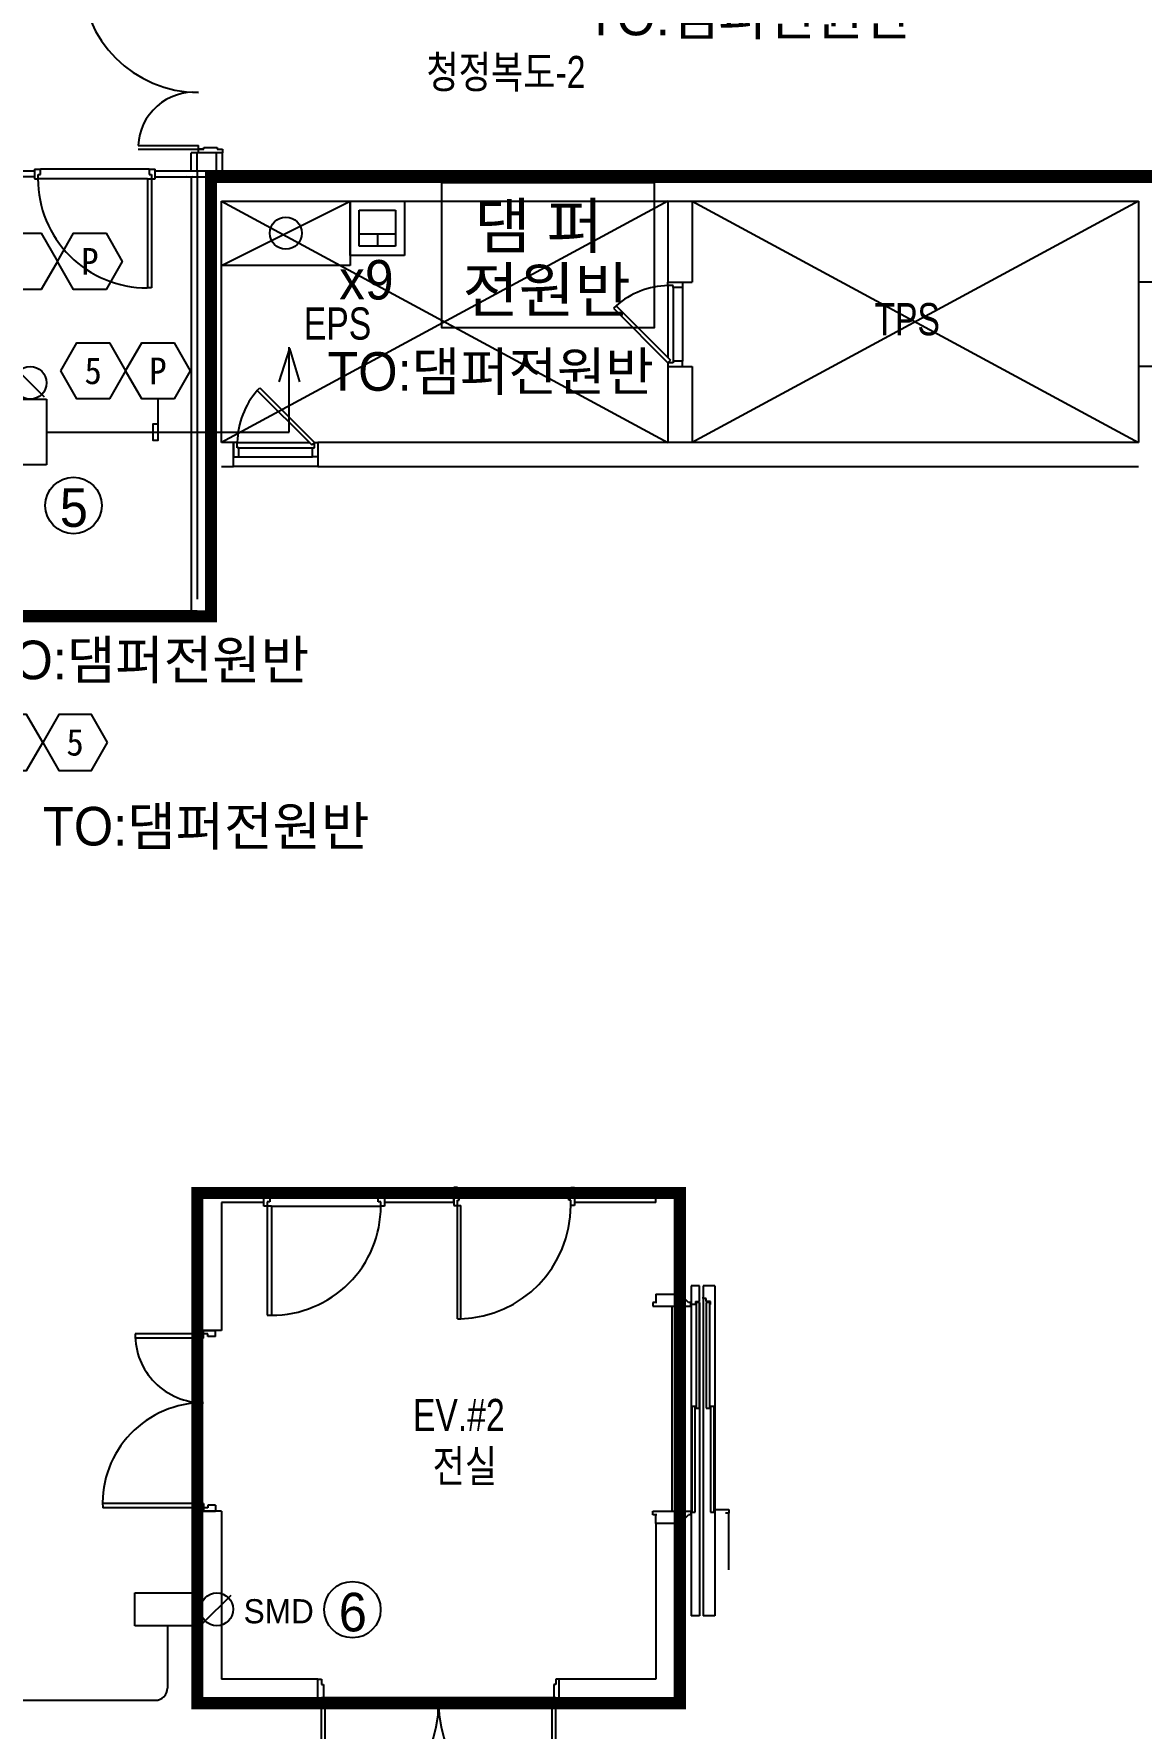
# Model space of a CAD drawing. Header units: millimetres. Extents: x 6846 to 63013, y 1940 to 45920.
# Drawn here: x 32111 to 41287, y 11223 to 25265 of the extents above; entities that cross this region are included whole.
import ezdxf
from ezdxf.enums import TextEntityAlignment as Align

# ---------------------------------------------------------------- set-up
doc = ezdxf.new("R2010")
doc.units = ezdxf.units.MM
doc.header["$LTSCALE"] = 120
doc.linetypes.add('HIDDENX2', pattern=[0.75, 0.5, -0.25])
for name, color, linetype in [('1구역', 41, 'Continuous'), ('ARCH', 9, 'Continuous'), ('DAMPER', 2, 'Continuous'), ('fire', 2, 'Continuous'), ('fire-l', 4, 'Continuous'), ('FIRE-NOTE', 7, 'Continuous'), ('SMD', 50, 'Continuous'), ('smd-f', 2, 'Continuous')]:
    doc.layers.add(name, color=color, linetype=linetype)
doc.styles.add('GHD', font='')
doc.styles.add('ghs', font='')
doc.styles.add('TT', font='')
doc.styles.add('돋움', font='')
doc.styles.get('GHD').set_extended_font_data('Dotum')
doc.styles.get('ghs').set_extended_font_data('Dotum')
doc.styles.get('TT').set_extended_font_data('Dotum')
doc.styles.get('돋움').set_extended_font_data('DotumChe')

# ---------------------------------------------------------------- blocks, each defined once
blk = doc.blocks.new('A$C3A4B6F19')
at = {"layer": 'fire'}
for p, q in [((0, 0), (0, 489)), ((0, 489), (978, 489)), ((978, 489), (0, 0)), ((978, 489), (978, 0)), ((978, 0), (0, 0))]:
    blk.add_line(p, q, dxfattribs=at)
blk.add_circle((489, 244), 122, dxfattribs=at)
blk = doc.blocks.new('e-22-1')
at = {"layer": 'DAMPER'}
blk.add_line((-5, 1), (-1, 1), dxfattribs=at)
at = {"layer": 'fire'}
for p, q in [((-5, -1), (-5, 1)), ((-1, 1), (-1, -1)), ((0.85, 0.85), (-0.85, -0.85)), ((-1, -1), (-5, -1))]:
    blk.add_line(p, q, dxfattribs=at)
blk.add_circle((0, 0), 1, dxfattribs=at)
blk = doc.blocks.new('e-31')
at = {"layer": 'fire'}
for p, q in [((-1.5, 0), (-1.5, 3)), ((-1.5, 3), (1.5, 3)), ((1.5, 3), (1.5, 0)), ((-1, 0.5), (-1, 2.5)), ((-1, 2.5), (1, 2.5)), ((0, 1.833), (0, 2.5)), ((1, 2.5), (1, 0.5)), ((-1, 1.833), (1, 1.833)), ((1.5, 0), (-1.5, 0)), ((1, 0.5), (-1, 0.5))]:
    blk.add_line(p, q, dxfattribs=at)

msp = doc.modelspace()

# ---------------------------------------------------------------- linework, layer by layer
at = {"layer": '1구역', "color": 4, "linetype": 'HIDDENX2', "ltscale": 7, "const_width": 100, "elevation": 0}
msp.add_lwpolyline([(30965, 20438), (33579, 20438), (33579, 24080), (47915, 24080), (47915, 25821), (53945, 25821), (53945, 31910), (14827, 31910), (14827, 21720), (23265, 21720), (23265, 15580), (21065, 15580), (21065, 11630), (30965, 11630), (30965, 20438)], dxfattribs=at)
msp.add_lwpolyline([(33465, 15658), (37464, 15658), (37464, 11430), (33465, 11430)], close=True, dxfattribs=at)
at = {"layer": 'ARCH', "color": 9}
for p, q in [((32975, 24340, 0), (33475, 24340, 0)), ((32975, 24340, 0), (33475, 24340, 0)), ((32975, 24310, 0), (33475, 24310, 0)), ((32975, 24310, 0), (33475, 24310, 0)), ((33475, 24280, 0), (33475, 24340, 0)), ((33475, 24280, 0), (33475, 24310, 0)), ((33475, 24310, 0), (33520, 24310, 0)), ((33475, 24310, 0), (33520, 24310, 0)), ((33520, 24310, 0), (33475, 24310, 0)), ((33520, 24310, 0), (33520, 24325, 0)), ((33520, 24325, 0), (33630, 24325, 0)), ((33520, 24310, 0), (33520, 24325, 0)), ((33520, 24325, 0), (33630, 24325, 0)), ((33630, 24325, 0), (33630, 24310, 0)), ((33630, 24325, 0), (33630, 24310, 0)), ((33630, 24310, 0), (33675, 24310, 0)), ((33630, 24310, 0), (33675, 24310, 0)), ((33675, 24310, 0), (33675, 24280, 0)), ((33675, 24310, 0), (33675, 24280, 0)), ((33415, 24130, 0), (33415, 24280, 0)), ((33675, 24280, 0), (33415, 24280, 0)), ((33465, 24130, 0), (33465, 24280, 0)), ((33625, 24130, 0), (33625, 24280, 0)), ((33675, 24130, 0), (33675, 24280, 0)), ((30165, 24130, 0), (32115, 24130, 0)), ((32115, 24080, 0), (30965, 24080, 0)), ((32115, 24145, 0), (32115, 24065, 0)), ((32115, 24145, 0), (32165, 24145, 0)), ((32115, 24130, 0), (32115, 24080, 0)), ((32115, 24065, 0), (32145, 24065, 0)), ((32145, 24101, 0), (32165, 24101, 0)), ((32145, 24065, 0), (32145, 24101, 0)), ((32145, 24101, 0), (32165, 24101, 0)), ((33051, 24065, 0), (32145, 24065, 0)), ((32165, 24101, 0), (32165, 24145, 0)), ((33065, 24145, 0), (32165, 24145, 0)), ((33051, 24065, 0), (33051, 23160, 0)), ((33051, 24065, 0), (33086, 24065, 0)), ((33065, 24145, 0), (33065, 24101, 0)), ((33065, 24145, 0), (33115, 24145, 0)), ((33065, 24101, 0), (33086, 24101, 0)), ((33086, 24101, 0), (33086, 24065, 0)), ((33086, 24065, 0), (33115, 24065, 0)), ((33086, 24065, 0), (33086, 23160, 0)), ((33115, 24065, 0), (33115, 24145, 0)), ((33115, 24130, 0), (46165, 24130, 0)), ((33115, 24080, 0), (33115, 24130, 0)), ((33115, 24080, 0), (33115, 24130, 0)), ((33115, 24080, 0), (43490, 24080, 0)), ((33375, 24095, 0), (33375, 24095, 0)), ((33415, 24080, 0), (33415, 20480, 0)), ((33425, 24095, 0), (33425, 24095, 0)), ((33425, 24095, 0), (33425, 24095, 0)), ((33465, 24130, 0), (33465, 24080, 0)), ((33465, 24080, 0), (33465, 20580, 0)), ((41465, 24080, 0), (36365, 24080, 0)), ((37365, 23880, 0), (33665, 21880, 0)), ((33665, 23880, 0), (37365, 21880, 0)), ((37365, 23880, 0), (33665, 21880, 0)), ((33665, 23880, 0), (37365, 21880, 0)), ((33665, 21880, 0), (33665, 23880, 0)), ((33665, 23880, 0), (41265, 23880, 0)), ((37365, 23880, 0), (37365, 23209, 0)), ((41265, 23880, 0), (37565, 21880, 0)), ((37565, 23880, 0), (41265, 21880, 0)), ((41265, 23880, 0), (37565, 21880, 0)), ((37565, 23880, 0), (41265, 21880, 0)), ((37565, 23880, 0), (37565, 23209, 0)), ((41265, 23880, 0), (41265, 21880, 0)), ((37365, 23209, 0), (37565, 23209, 0)), ((37365, 23209, 0), (37485, 23209, 0)), ((37365, 23179, 0), (37365, 23209, 0)), ((37365, 23179, 0), (37365, 22581, 0)), ((37410, 23179, 0), (37365, 23179, 0)), ((37410, 23164, 0), (37410, 23179, 0)), ((37485, 23209, 0), (37485, 23164, 0)), ((41465, 23209, 0), (41265, 23209, 0)), ((41465, 23209, 0), (41265, 23209, 0)), ((33086, 23160, 0), (33051, 23160, 0)), ((37410, 23164, 0), (37410, 22554, 0)), ((37485, 23164, 0), (37410, 23164, 0)), ((37485, 23164, 0), (37485, 22554, 0)), ((36936, 23012, 0), (36915, 22991, 0)), ((36915, 22991, 0), (37365, 22539, 0)), ((36936, 23012, 0), (37387, 22560, 0)), ((37365, 22539, 0), (37387, 22560, 0)), ((37410, 22539, 0), (37365, 22539, 0)), ((37365, 22539, 0), (37365, 22509, 0)), ((37365, 22509, 0), (37365, 21880, 0)), ((37365, 22509, 0), (37565, 22509, 0)), ((37365, 22509, 0), (37485, 22509, 0)), ((37485, 22554, 0), (37410, 22554, 0)), ((37410, 22554, 0), (37410, 22539, 0)), ((37485, 22509, 0), (37485, 22554, 0)), ((37565, 22509, 0), (37565, 21880, 0)), ((41465, 22509, 0), (41265, 22509, 0)), ((41465, 22509, 0), (41265, 22509, 0)), ((33962, 22310, 0), (33984, 22331, 0)), ((33962, 22310, 0), (33984, 22331, 0)), ((33984, 22331, 0), (34435, 21880, 0)), ((33984, 22331, 0), (34435, 21880, 0)), ((33962, 22310, 0), (34414, 21859, 0)), ((33962, 22310, 0), (34414, 21859, 0)), ((33765, 21880, 0), (33665, 21880, 0)), ((33665, 21880, 0), (33665, 21880, 0)), ((33765, 21880, 0), (33665, 21880, 0)), ((33765, 21680, 0), (33765, 21880, 0)), ((33765, 21880, 0), (33765, 21760, 0)), ((33795, 21880, 0), (33765, 21880, 0)), ((33765, 21880, 0), (33765, 21760, 0)), ((33795, 21880, 0), (33765, 21880, 0)), ((33795, 21880, 0), (34393, 21880, 0)), ((33795, 21835, 0), (33795, 21880, 0)), ((33795, 21880, 0), (34393, 21880, 0)), ((33795, 21835, 0), (33795, 21880, 0)), ((33810, 21835, 0), (33795, 21835, 0)), ((33810, 21835, 0), (33795, 21835, 0)), ((33810, 21835, 0), (34420, 21835, 0)), ((33810, 21760, 0), (33810, 21835, 0)), ((33810, 21835, 0), (34420, 21835, 0)), ((33810, 21760, 0), (33810, 21835, 0)), ((34435, 21880, 0), (34414, 21859, 0)), ((34435, 21880, 0), (34414, 21859, 0)), ((34420, 21760, 0), (34420, 21835, 0)), ((34420, 21835, 0), (34435, 21835, 0)), ((34420, 21760, 0), (34420, 21835, 0)), ((34420, 21835, 0), (34435, 21835, 0)), ((34435, 21835, 0), (34435, 21880, 0)), ((34435, 21880, 0), (34465, 21880, 0)), ((34435, 21835, 0), (34435, 21880, 0)), ((34435, 21880, 0), (34465, 21880, 0)), ((41265, 21880, 0), (34465, 21880, 0)), ((34465, 21880, 0), (34465, 21680, 0)), ((34465, 21880, 0), (34465, 21760, 0)), ((34465, 21880, 0), (34465, 21760, 0)), ((33665, 21680, 0), (33765, 21680, 0)), ((33765, 21760, 0), (33810, 21760, 0)), ((33765, 21760, 0), (33810, 21760, 0)), ((34465, 21680, 0), (33765, 21680, 0)), ((34465, 21680, 0), (33765, 21680, 0)), ((33810, 21760, 0), (34420, 21760, 0)), ((33810, 21760, 0), (34420, 21760, 0)), ((34465, 21760, 0), (34420, 21760, 0)), ((34465, 21760, 0), (34420, 21760, 0)), ((34465, 21680, 0), (41265, 21680, 0)), ((33465, 20480, 0), (31015, 20480, 0)), ((33465, 20430, 0), (31015, 20430, 0)), ((32115, 20480, 0), (32115, 20400, 0)), ((32115, 20480, 0), (32165, 20480, 0)), ((32115, 20400, 0), (32145, 20400, 0)), ((32145, 20436, 0), (32165, 20436, 0)), ((32145, 20400, 0), (32145, 20436, 0)), ((32145, 20436, 0), (32165, 20436, 0)), ((32165, 20436, 0), (32165, 20480, 0)), ((33065, 20480, 0), (32165, 20480, 0)), ((33051, 20400, 0), (33086, 20400, 0)), ((33065, 20480, 0), (33065, 20436, 0)), ((33065, 20480, 0), (33115, 20480, 0)), ((33065, 20436, 0), (33086, 20436, 0)), ((33086, 20436, 0), (33086, 20400, 0)), ((33086, 20400, 0), (33115, 20400, 0)), ((33115, 20400, 0), (33115, 20480, 0)), ((33115, 20415, 0), (33115, 20465, 0)), ((33115, 20415, 0), (33115, 20465, 0)), ((34015, 15630, 0), (33715, 15630, 0)), ((34015, 15550, 0), (34015, 15630, 0)), ((34065, 15630, 0), (34015, 15630, 0)), ((34015, 15565, 0), (34015, 15615, 0)), ((34015, 15565, 0), (34015, 15615, 0)), ((34065, 15630, 0), (34065, 15586, 0)), ((34065, 15630, 0), (34965, 15630, 0)), ((35365, 15630, 0), (34915, 15630, 0)), ((34965, 15586, 0), (34965, 15630, 0)), ((35015, 15630, 0), (34965, 15630, 0)), ((35015, 15630, 0), (35015, 15550, 0)), ((35015, 15615, 0), (35015, 15565, 0)), ((35590, 15680, 0), (35415, 15680, 0)), ((35590, 15705, 0), (35590, 15555, 0)), ((35620, 15705, 0), (35590, 15705, 0)), ((35590, 15705, 0), (35590, 15555, 0)), ((35620, 15705, 0), (35590, 15705, 0)), ((35590, 15580, 0), (35590, 15680, 0)), ((35620, 15660, 0), (35620, 15705, 0)), ((35620, 15660, 0), (35620, 15705, 0)), ((35635, 15660, 0), (35620, 15660, 0)), ((35635, 15660, 0), (35620, 15660, 0)), ((35620, 15555, 0), (35620, 15600, 0)), ((35620, 15600, 0), (35635, 15600, 0)), ((35620, 15555, 0), (35620, 15600, 0)), ((35620, 15600, 0), (35635, 15600, 0)), ((35635, 15600, 0), (35635, 15660, 0)), ((35635, 15600, 0), (35635, 15660, 0)), ((36545, 15600, 0), (36545, 15660, 0)), ((36545, 15660, 0), (36560, 15660, 0)), ((36545, 15600, 0), (36545, 15660, 0)), ((36545, 15660, 0), (36560, 15660, 0)), ((36560, 15600, 0), (36545, 15600, 0)), ((36560, 15600, 0), (36545, 15600, 0)), ((36560, 15660, 0), (36560, 15705, 0)), ((36560, 15705, 0), (36590, 15705, 0)), ((36560, 15660, 0), (36560, 15705, 0)), ((36560, 15705, 0), (36590, 15705, 0)), ((36560, 15555, 0), (36560, 15600, 0)), ((36560, 15555, 0), (36560, 15600, 0)), ((36590, 15705, 0), (36590, 15555, 0)), ((36590, 15705, 0), (36590, 15555, 0)), ((37265, 15680, 0), (36590, 15680, 0)), ((36590, 15680, 0), (36590, 15580, 0)), ((37265, 15580, 0), (37265, 15680, 0)), ((33665, 15580, 0), (33665, 14520, 0)), ((34015, 15580, 0), (33665, 15580, 0)), ((34045, 15550, 0), (34015, 15550, 0)), ((34045, 15586, 0), (34045, 15550, 0)), ((34065, 15586, 0), (34045, 15586, 0)), ((34045, 15550, 0), (34045, 14645, 0)), ((34080, 15550, 0), (34045, 15550, 0)), ((34080, 15550, 0), (34080, 14645, 0)), ((34080, 15550, 0), (34986, 15550, 0)), ((34986, 15586, 0), (34965, 15586, 0)), ((34986, 15586, 0), (34965, 15586, 0)), ((34986, 15550, 0), (34986, 15586, 0)), ((35015, 15550, 0), (34986, 15550, 0)), ((35415, 15580, 0), (35015, 15580, 0)), ((35590, 15580, 0), (35415, 15580, 0)), ((35590, 15555, 0), (35620, 15555, 0)), ((35590, 15555, 0), (35620, 15555, 0)), ((35620, 14615, 0), (35620, 15555, 0)), ((35620, 15555, 0), (35650, 15555, 0)), ((35620, 14615, 0), (35620, 15555, 0)), ((35620, 15555, 0), (35650, 15555, 0)), ((35650, 14615, 0), (35650, 15555, 0)), ((35650, 14615, 0), (35650, 15555, 0)), ((36590, 15555, 0), (36560, 15555, 0)), ((36590, 15555, 0), (36560, 15555, 0)), ((37265, 15580, 0), (36590, 15580, 0)), ((37465, 14820, 0), (37465, 15130, 0)), ((37557, 14890, 0), (37557, 12155, 0)), ((37627, 14890, 0), (37557, 14890, 0)), ((37557, 14890, 0), (37557, 12155, 0)), ((37627, 14890, 0), (37557, 14890, 0)), ((37627, 14760, 0), (37627, 14890, 0)), ((37627, 14760, 0), (37627, 14890, 0)), ((37657, 14890, 0), (37657, 12155, 0)), ((37753, 14890, 0), (37657, 14890, 0)), ((37657, 14890, 0), (37657, 12155, 0)), ((37753, 14890, 0), (37657, 14890, 0)), ((37753, 14890, 0), (37753, 12155, 0)), ((37753, 14890, 0), (37753, 12155, 0)), ((37273, 14750, 0), (37240, 14750, 0)), ((37240, 14750, 0), (37240, 14720, 0)), ((37273, 14750, 0), (37240, 14750, 0)), ((37240, 14750, 0), (37240, 14720, 0)), ((37265, 14820, 0), (37265, 14750, 0)), ((37265, 14820, 0), (37465, 14820, 0)), ((37265, 14820, 0), (37265, 14750, 0)), ((37535, 14750, 0), (37465, 14820, 0)), ((37535, 14750, 0), (37465, 14820, 0)), ((37556, 14750, 0), (37535, 14750, 0)), ((37556, 14750, 0), (37535, 14750, 0)), ((37556, 14720, 0), (37556, 14750, 0)), ((37556, 14720, 0), (37556, 14750, 0)), ((37593, 14760, 0), (37627, 14760, 0)), ((37593, 14760, 0), (37593, 14735, 0)), ((37593, 14760, 0), (37627, 14760, 0)), ((37593, 14760, 0), (37593, 14735, 0)), ((37598, 14750, 0), (37598, 13875, 0)), ((37627, 14750, 0), (37598, 14750, 0)), ((37598, 14750, 0), (37598, 13875, 0)), ((37627, 14750, 0), (37598, 14750, 0)), ((37627, 13875, 0), (37627, 14750, 0)), ((37627, 14750, 0), (37627, 12155, 0)), ((37627, 13875, 0), (37627, 14750, 0)), ((37627, 14750, 0), (37627, 12155, 0)), ((37657, 14785, 0), (37657, 14795, 0)), ((37657, 14785, 0), (37657, 14795, 0)), ((37681, 14785, 0), (37657, 14785, 0)), ((37681, 14785, 0), (37657, 14785, 0)), ((37681, 14760, 0), (37681, 14785, 0)), ((37681, 14760, 0), (37681, 14785, 0)), ((37717, 14760, 0), (37681, 14760, 0)), ((37717, 14760, 0), (37681, 14760, 0)), ((37682, 14750, 0), (37682, 13875, 0)), ((37712, 14750, 0), (37682, 14750, 0)), ((37682, 14750, 0), (37682, 13875, 0)), ((37712, 14750, 0), (37682, 14750, 0)), ((37712, 13875, 0), (37712, 14750, 0)), ((37712, 13875, 0), (37712, 14750, 0)), ((37717, 14735, 0), (37717, 14760, 0)), ((37717, 14735, 0), (37717, 14760, 0)), ((34045, 14645, 0), (34080, 14645, 0)), ((35620, 14615, 0), (35650, 14615, 0)), ((35620, 14615, 0), (35650, 14615, 0)), ((37240, 14720, 0), (37556, 14720, 0)), ((37240, 14720, 0), (37556, 14720, 0)), ((37398, 14720, 0), (37398, 13020, 0)), ((37593, 14735, 0), (37558, 14735, 0)), ((37593, 14735, 0), (37558, 14735, 0)), ((33515, 14491, 0), (32950, 14491, 0)), ((33665, 14520, 0), (33465, 14520, 0)), ((33515, 14491, 0), (33515, 14520, 0)), ((33515, 14520, 0), (33615, 14520, 0)), ((33515, 14520, 0), (33615, 14520, 0)), ((33551, 14491, 0), (33515, 14491, 0)), ((33515, 14456, 0), (33515, 14491, 0)), ((33551, 14470, 0), (33551, 14491, 0)), ((33615, 14470, 0), (33551, 14470, 0)), ((33615, 14470, 0), (33615, 14520, 0)), ((33515, 14456, 0), (32951, 14456, 0)), ((37562, 13888, 0), (37562, 13013, 0)), ((37592, 13888, 0), (37562, 13888, 0)), ((37562, 13888, 0), (37562, 13013, 0)), ((37592, 13888, 0), (37562, 13888, 0)), ((37592, 13013, 0), (37592, 13888, 0)), ((37592, 13013, 0), (37592, 13888, 0)), ((37598, 13875, 0), (37627, 13875, 0)), ((37598, 13875, 0), (37627, 13875, 0)), ((37682, 13875, 0), (37712, 13875, 0)), ((37682, 13875, 0), (37712, 13875, 0)), ((37718, 13888, 0), (37718, 13013, 0)), ((37748, 13888, 0), (37718, 13888, 0)), ((37718, 13888, 0), (37718, 13013, 0)), ((37748, 13888, 0), (37718, 13888, 0)), ((37748, 13013, 0), (37748, 13888, 0)), ((37748, 13013, 0), (37748, 13888, 0)), ((33515, 13085, 0), (32680, 13085, 0)), ((33515, 13085, 0), (33515, 13050, 0)), ((33615, 13070, 0), (33551, 13070, 0)), ((33551, 13070, 0), (33551, 13050, 0)), ((33615, 13070, 0), (33615, 13020, 0)), ((33515, 13050, 0), (32681, 13050, 0)), ((33465, 13020, 0), (33465, 11430, 0)), ((33665, 13020, 0), (33465, 13020, 0)), ((33551, 13050, 0), (33515, 13050, 0)), ((33515, 13050, 0), (33515, 13020, 0)), ((33515, 13020, 0), (33615, 13020, 0)), ((33665, 13020, 0), (33665, 11630, 0)), ((37240, 12990, 0), (37240, 13020, 0)), ((37240, 13020, 0), (37556, 13020, 0)), ((37240, 12990, 0), (37240, 13020, 0)), ((37240, 13020, 0), (37556, 13020, 0)), ((37273, 12990, 0), (37240, 12990, 0)), ((37273, 12990, 0), (37240, 12990, 0)), ((37265, 12920, 0), (37265, 12990, 0)), ((37265, 12920, 0), (37265, 12990, 0)), ((37465, 12920, 0), (37265, 12920, 0)), ((37265, 12920, 0), (37265, 11630, 0)), ((37465, 12920, 0), (37535, 12990, 0)), ((37465, 12920, 0), (37535, 12990, 0)), ((37465, 11630, 0), (37465, 12920, 0)), ((37556, 12990, 0), (37535, 12990, 0)), ((37556, 12990, 0), (37535, 12990, 0)), ((37556, 13020, 0), (37556, 12990, 0)), ((37556, 13020, 0), (37556, 12990, 0)), ((37562, 13013, 0), (37592, 13013, 0)), ((37562, 13013, 0), (37592, 13013, 0)), ((37718, 13013, 0), (37748, 13013, 0)), ((37718, 13013, 0), (37748, 13013, 0)), ((37753, 13035, 0), (37871, 13035, 0)), ((37753, 13035, 0), (37753, 13005, 0)), ((37753, 13035, 0), (37871, 13035, 0)), ((37753, 13035, 0), (37753, 13005, 0)), ((37753, 13005, 0), (37763, 13005, 0)), ((37753, 13005, 0), (37763, 13005, 0)), ((37871, 13005, 0), (37841, 13005, 0)), ((37871, 13005, 0), (37841, 13005, 0)), ((37866, 13005, 0), (37866, 12535, 0)), ((37866, 13005, 0), (37866, 12535, 0)), ((37871, 13035, 0), (37871, 13005, 0)), ((37871, 13035, 0), (37871, 13005, 0)), ((37627, 12155, 0), (37557, 12155, 0)), ((37627, 12155, 0), (37557, 12155, 0)), ((37753, 12155, 0), (37657, 12155, 0)), ((37753, 12155, 0), (37657, 12155, 0)), ((34465, 11630, 0), (33665, 11630, 0)), ((34465, 11630, 0), (33665, 11630, 0)), ((34465, 11430, 0), (34465, 11630, 0)), ((34465, 11630, 0), (34495, 11630, 0)), ((34465, 11430, 0), (34465, 11630, 0)), ((34465, 11630, 0), (34495, 11630, 0)), ((34495, 11630, 0), (34495, 11585, 0)), ((34495, 11630, 0), (34495, 11585, 0)), ((34495, 11585, 0), (34510, 11585, 0)), ((34495, 11585, 0), (34510, 11585, 0)), ((34510, 11585, 0), (34510, 11475, 0)), ((34510, 11585, 0), (34510, 11475, 0)), ((36435, 11585, 0), (36420, 11585, 0)), ((36420, 11585, 0), (36420, 11475, 0)), ((36435, 11585, 0), (36420, 11585, 0)), ((36420, 11585, 0), (36420, 11475, 0)), ((37265, 11630, 0), (36435, 11630, 0)), ((37265, 11630, 0), (36435, 11630, 0)), ((36465, 11630, 0), (36435, 11630, 0)), ((36435, 11630, 0), (36435, 11585, 0)), ((36465, 11630, 0), (36435, 11630, 0)), ((36435, 11630, 0), (36435, 11585, 0)), ((36465, 11430, 0), (36465, 11630, 0)), ((36465, 11430, 0), (36465, 11630, 0)), ((34465, 11430, 0), (33465, 11430, 0)), ((33515, 11390, 0), (33515, 11430, 0)), ((33515, 11430, 0), (33635, 11430, 0)), ((33635, 11390, 0), (33515, 11390, 0)), ((33635, 11430, 0), (33635, 11390, 0)), ((34495, 11430, 0), (34465, 11430, 0)), ((34495, 11430, 0), (34465, 11430, 0)), ((36435, 11475, 0), (34495, 11475, 0)), ((34510, 11475, 0), (34495, 11475, 0)), ((34495, 11475, 0), (34495, 11430, 0)), ((36435, 11475, 0), (34495, 11475, 0)), ((34510, 11475, 0), (34495, 11475, 0)), ((34495, 11475, 0), (34495, 11430, 0)), ((34495, 11430, 0), (34525, 11430, 0)), ((34495, 10460, 0), (34495, 11430, 0)), ((34495, 11430, 0), (34525, 11430, 0)), ((34495, 10460, 0), (34495, 11430, 0)), ((36435, 11430, 0), (34495, 11430, 0)), ((36435, 11430, 0), (34495, 11430, 0)), ((34525, 10461, 0), (34525, 11430, 0)), ((34525, 10461, 0), (34525, 11430, 0)), ((37265, 11430, 0), (35965, 11430, 0)), ((36405, 10461, 0), (36405, 11430, 0)), ((36405, 11430, 0), (36435, 11430, 0)), ((36405, 10461, 0), (36405, 11430, 0)), ((36405, 11430, 0), (36435, 11430, 0)), ((36420, 11475, 0), (36435, 11475, 0)), ((36420, 11475, 0), (36435, 11475, 0)), ((36435, 11475, 0), (36435, 11430, 0)), ((36435, 11475, 0), (36435, 11430, 0)), ((36435, 10460, 0), (36435, 11430, 0)), ((36435, 10460, 0), (36435, 11430, 0)), ((36435, 11430, 0), (36465, 11430, 0)), ((36435, 11430, 0), (36465, 11430, 0))]:
    msp.add_line(p, q, dxfattribs=at)
for centre, radius, start, end in [((33475, 25750, 0), 970, 180, 270), ((33475, 25750, 0), 970, 180, 270), ((33437, 24320, 0), 462, 85.2502, 177.4492), ((33049, 24065, 0), 905, 179.9639, 270.0849), ((37385, 22494, 0), 686, 91.6269, 130.8958), ((34481, 21861, 0), 686, 139.1042, 178.3731), ((34481, 21861, 0), 686, 139.1042, 178.3731), ((34081, 15550, 0), 905, 269.9151, 0.0361), ((35620, 15555, 0), 940, 271.8271, 0), ((33515, 14485, 0), 565, 179.3915, 270), ((33515, 13085, 0), 835, 90, 182.4191), ((34495, 11430, 0), 970, 270, 0), ((36435, 11430, 0), 970, 180, 270)]:
    msp.add_arc(centre, radius, start, end, dxfattribs=at)
at = {"layer": 'fire', "color": 2, "elevation": 0}
msp.add_lwpolyline([(33139, 22240), (33139, 21895), (33098, 21895), (33098, 22034), (33139, 22034)], dxfattribs=at)
at = {"layer": 'fire-l', "color": 6, "ltscale": 2}
for p, q in [((34228, 22658, 99), (34142, 22381, 2906)), ((34225, 21965, 0), (34225, 22668, 0)), ((34228, 22658, 99), (34313, 22381, 2906)), ((32215, 21965, 0), (34225, 21965, 0)), ((33218, 12072, 0), (33218, 11554, 0)), ((30140, 11454, 0), (33118, 11454, 0))]:
    msp.add_line(p, q, dxfattribs=at)
at = {"layer": 'fire-l', "color": 1, "elevation": 0}
msp.add_lwpolyline([(35491, 24035), (37250, 24035), (37250, 22829), (35491, 22829)], close=True, dxfattribs=at)
at = {"layer": 'fire-l', "color": 2, "elevation": 0}
for points in [[(31769, 23380), (31903, 23613), (32172, 23613), (32306, 23380), (32172, 23148), (31903, 23148)], [(32306, 23380), (32440, 23613), (32709, 23613), (32843, 23380), (32709, 23148), (32440, 23148)], [(32333, 22472), (32467, 22705), (32736, 22705), (32870, 22472), (32736, 22240), (32467, 22240)], [(32870, 22472), (33004, 22705), (33273, 22705), (33407, 22472), (33273, 22240), (33004, 22240)], [(32184, 19393), (32049, 19625), (31781, 19625), (31647, 19393), (31781, 19160), (32049, 19160)], [(32721, 19393), (32587, 19625), (32318, 19625), (32184, 19393), (32318, 19160), (32587, 19160)]]:
    msp.add_lwpolyline(points, close=True, dxfattribs=at)
at = {"layer": 'fire-l', "color": 6, "ltscale": 2}
msp.add_arc((33118, 11554, 0), 100, 270, 0, dxfattribs=at)
at = {"layer": 'smd-f'}
for centre in [(32439, 21357, 0), (34750, 12205, 0)]:
    msp.add_circle(centre, 234, dxfattribs=at)

# ---------------------------------------------------------------- block references
at = {"layer": 'fire-l', "xscale": 1.090446640619418, "yscale": 1.090446640619418, "zscale": 1.090446640619418, "rotation": 180}
msp.add_blockref('A$C3A4B6F19', (34732, 23880, 0), dxfattribs=at)
at = {"layer": 'fire-l', "ltscale": 2, "xscale": 136, "yscale": 136, "zscale": 136, "rotation": 90}
msp.add_blockref('e-22-1', (32079, 22373, 0), dxfattribs=at)
at = {"layer": 'fire-l', "ltscale": 2, "xscale": 136, "yscale": 136, "zscale": 136}
msp.add_blockref('e-22-1', (33626, 12208, 0), dxfattribs=at)
at = {"layer": 'FIRE-NOTE', "color": 6, "ltscale": 2, "xscale": 150, "yscale": 150, "zscale": 150, "rotation": 180}
msp.add_blockref('e-31', (34957, 23880, 0), dxfattribs=at)

# ---------------------------------------------------------------- texts
at = {"layer": 'ARCH', "color": 9, "style": 'GHD', "width": 0.8}
for s, p in [('청정복도-2', (35363, 24816, 0)), ('EV.#2', (35252, 13685, 0)), ('전실', (35415, 13262, 0))]:
    msp.add_text(s, height=266.7, dxfattribs=at).set_placement(p)
for s, p in [('TPS', (39348, 22901, 0)), ('TPS', (39348, 22901, 0)), ('EPS', (34627, 22865, 0))]:
    msp.add_text(s, height=266.7, dxfattribs=at).set_placement(p, align=Align.MIDDLE_CENTER)
at = {"layer": 'fire', "style": 'ghs'}
for s, p in [('댐 퍼', (35761, 23489, 0)), ('전원반', (35663, 22958, 0))]:
    msp.add_text(s, height=370.8, dxfattribs=at).set_placement(p)
at = {"layer": 'fire', "style": '돋움'}
for s, p in [('P', (32575, 23380, 0)), ('5', (32602, 22472, 0)), ('P', (33139, 22472, 0)), ('5', (32452, 19393, 0))]:
    msp.add_text(s, height=222, dxfattribs=at).set_placement(p, align=Align.MIDDLE)
at = {"layer": 'SMD', "style": 'ghs'}
msp.add_text('x9', height=327.1, dxfattribs=at).set_placement((34640, 23064, 0))
at = {"layer": 'smd-f', "style": 'TT'}
for s, p in [('TO:댐퍼전원반', (38036, 25417, -1403)), ('TO:댐퍼전원반', (35896, 22471, -1305)), ('5', (32442, 21337, 0)), ('TO:댐퍼전원반', (33039, 20080, -1371)), ('TO:댐퍼전원반', (33539, 18702, -1403)), ('6', (34754, 12185, 0))]:
    msp.add_text(s, height=320, dxfattribs=at).set_placement(p, align=Align.MIDDLE)
at = {"layer": 'smd-f', "style": 'ghs'}
msp.add_text('SMD', height=200, dxfattribs=at).set_placement((33849, 12092, 0))

doc.saveas('drawing.dxf')
